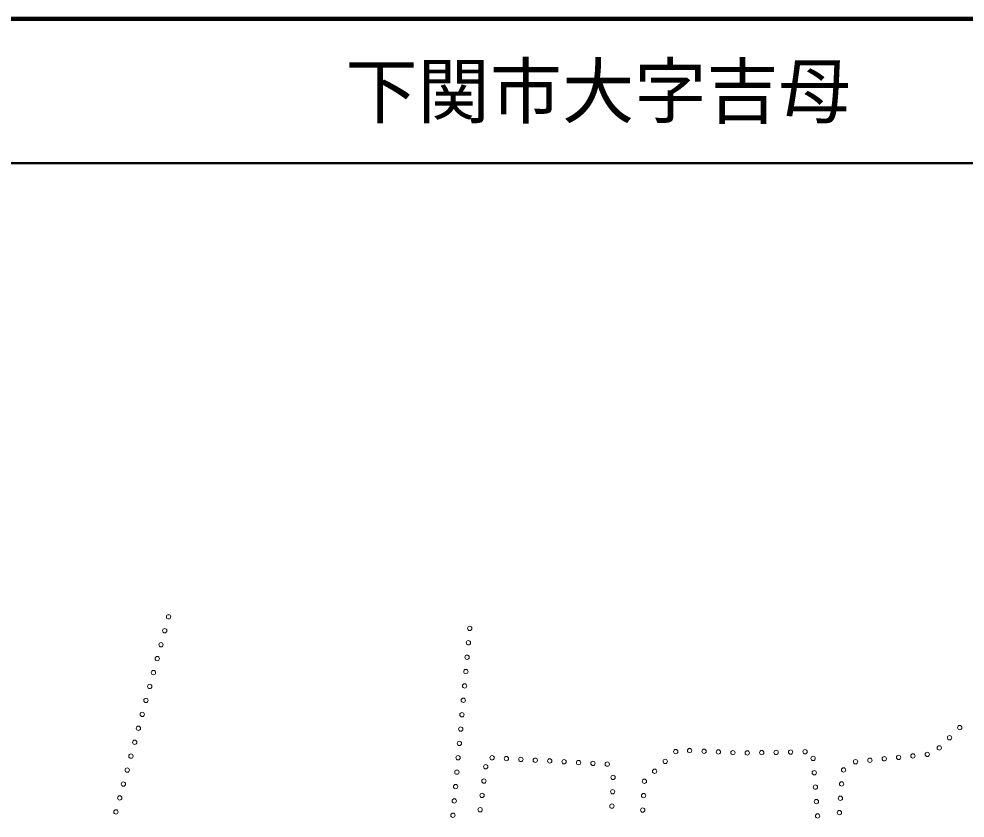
# Model space of a CAD drawing. Units: millimetres, scale not verified. Extents: x 40000 to 680000, y 20000 to 380000.
# Drawn here: x 382410 to 447941, y 324621 to 380000 of the extents above; entities that cross this region are included whole.
import ezdxf
from ezdxf.enums import TextEntityAlignment as Align

# ---------------------------------------------------------------- set-up
doc = ezdxf.new("R2010")
doc.units = ezdxf.units.MM
doc.header["$LTSCALE"] = 1000
for name, color, linetype, lineweight in [('M-TTL', 2, 'Continuous', 140), ('M-TTL-LINE', 7, 'Continuous', 50), ('M-WORK', 1, 'Continuous', 13)]:
    doc.layers.add(name, color=color, linetype=linetype, lineweight=lineweight)
doc.layers.add('M-TTL-TXT', color=7, linetype='Continuous')
doc.styles.add('ＭＳ ゴシック', font='')
doc.styles.get('ＭＳ ゴシック').set_extended_font_data('MS Gothic')

msp = doc.modelspace()

# ---------------------------------------------------------------- linework, layer by layer
at = {"layer": 'M-TTL'}
msp.add_line((680000, 380000), (40000, 380000), dxfattribs=at)
at = {"layer": 'M-TTL-LINE'}
msp.add_line((40000, 370000), (680000, 370000), dxfattribs=at)
at = {"layer": 'M-WORK'}
for centre in [(392771, 338567), (392510, 337602), (413630, 337763), (413541, 336767), (392250, 336636), (391990, 335671), (413452, 335771), (413363, 334775), (391730, 334705), (391470, 333740), (413274, 333779), (391209, 332774), (413185, 332783), (390949, 331809), (413096, 331787), (390689, 330843), (413007, 330791), (447574, 330895), (446864, 330192), (390429, 329877), (412918, 329795), (446153, 329488), (390169, 328912), (427905, 329226), (428861, 329297), (429860, 329249), (430859, 329202), (431858, 329154), (432857, 329134), (433857, 329156), (434856, 329177), (435856, 329198), (436856, 329220), (443335, 328830), (444330, 328932), (445325, 329034), (412829, 328799), (414741, 328175), (415176, 328798), (416174, 328743), (417173, 328688), (418171, 328633), (419170, 328579), (420168, 328524), (421167, 328469), (422165, 328414), (423163, 328358), (427170, 328548), (437419, 328760), (440352, 328523), (441346, 328626), (442341, 328728), (389908, 327946), (412740, 327803), (426435, 327870), (437495, 327762), (439525, 327961), (389648, 326981), (414612, 327183), (423557, 327439), (425735, 327175), (439393, 326991), (412651, 326807), (423533, 326446), (437571, 326765), (389388, 326015), (412562, 325810), (414483, 326191), (425673, 326177), (437647, 325768), (439307, 325995), (389128, 325050), (414355, 325200), (423477, 325448), (425611, 325179), (439239, 324999), (412473, 324814), (437723, 324771)]:
    msp.add_circle(centre, 150, dxfattribs=at)

# ---------------------------------------------------------------- texts
at = {"layer": 'M-TTL-TXT', "style": 'ＭＳ ゴシック'}
msp.add_text('下関市大字吉母', height=3666, dxfattribs=at).set_placement((405024, 375000), align=Align.MIDDLE_LEFT)

doc.saveas('drawing.dxf')
